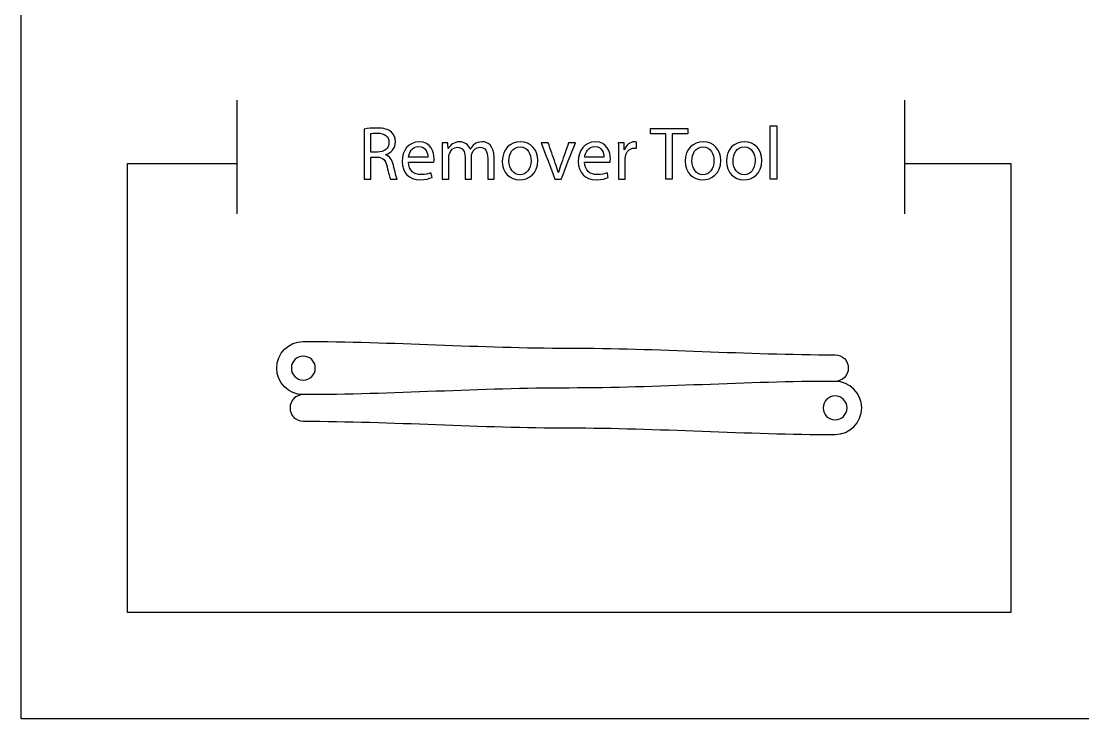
# Model space of a CAD drawing. Extents: x 0 to 1000, y 0 to 600.
# Drawn here: x 0 to 199.7, y 0.1 to 131.2 of the extents above; entities that cross this region are included whole.
import ezdxf

# ---------------------------------------------------------------- set-up
doc = ezdxf.new("R2010")
doc.units = 0
doc.header["$MEASUREMENT"] = 0
doc.layers.add('DEFAULT', color=7, linetype='CONTINUOUS')

msp = doc.modelspace()

# ---------------------------------------------------------------- linework, layer by layer
at = {"layer": 'DEFAULT', "color": 250}
for points in [[(1000.05, 0.05), (0.05, 0.05), (0.05, 600.05), (1000.05, 600.05)], [(121.25, 110.02), (118.36, 110.02), (118.36, 111.06), (125.4, 111.06), (125.4, 110.02), (122.49, 110.02), (122.49, 101.55), (121.25, 101.55)], [(140.91, 111.57), (142.15, 111.57), (142.15, 101.55), (140.91, 101.55)]]:
    msp.add_lwpolyline(points, close=True, dxfattribs=at)
for points in [[(40.57, 116.4), (40.57, 94.99)], [(166.14, 116.4), (166.14, 94.99)], [(166.14, 104.45), (186.14, 104.45), (186.14, 20.05), (20.05, 20.05), (20.05, 104.45), (40.56, 104.45)]]:
    msp.add_lwpolyline(points, dxfattribs=at)
for points, knots in [([(64.57, 110.94), (65.19, 111.06), (66.08, 111.13), (66.92, 111.13), (68.24, 111.13), (69.08, 110.89), (69.68, 110.36), (70.16, 109.93), (70.42, 109.29), (70.42, 108.55), (70.42, 107.3), (69.63, 106.46), (68.63, 106.13), (68.63, 106.11), (68.63, 106.1), (68.63, 106.08), (69.37, 105.83), (69.8, 105.15), (70.03, 104.16), (70.34, 102.84), (70.57, 101.92), (70.76, 101.55), (70.34, 101.55), (69.92, 101.55), (69.49, 101.55), (69.34, 101.82), (69.13, 102.64), (68.86, 103.83), (68.58, 105.14), (68.07, 105.63), (66.95, 105.67), (66.57, 105.67), (66.18, 105.67), (65.8, 105.67), (65.8, 104.3), (65.8, 102.93), (65.8, 101.55), (65.39, 101.55), (64.98, 101.55), (64.57, 101.55), (64.57, 104.68), (64.57, 107.81), (64.57, 110.94)], [26.595, 26.595, 26.595, 26.595, 27.595, 27.595, 27.595, 28.595, 28.595, 28.595, 29.595, 29.595, 29.595, 30.595, 30.595, 30.595, 30.715, 30.715, 30.715, 31.715, 31.715, 31.715, 32.715, 32.715, 32.715, 36.315, 36.315, 36.315, 37.315, 37.315, 37.315, 38.315, 38.315, 38.315, 41.594, 41.594, 41.594, 53.271, 53.271, 53.271, 56.75, 56.75, 56.75, 83.345, 83.345, 83.345, 83.345]), ([(65.8, 106.61), (66.21, 106.61), (66.63, 106.61), (67.05, 106.61), (68.36, 106.61), (69.2, 107.32), (69.2, 108.41), (69.2, 109.64), (68.31, 110.17), (67.01, 110.19), (66.42, 110.19), (65.99, 110.13), (65.8, 110.08), (65.8, 108.92), (65.8, 107.76), (65.8, 106.61)], [9.839, 9.839, 9.839, 9.839, 13.398, 13.398, 13.398, 14.398, 14.398, 14.398, 15.398, 15.398, 15.398, 16.398, 16.398, 16.398, 26.237, 26.237, 26.237, 26.237]), ([(72.87, 104.74), (72.89, 103.06), (73.97, 102.37), (75.21, 102.37), (76.1, 102.37), (76.63, 102.53), (77.1, 102.73), (77.17, 102.43), (77.24, 102.13), (77.31, 101.84), (76.87, 101.64), (76.12, 101.41), (75.04, 101.41), (72.94, 101.41), (71.68, 102.8), (71.68, 104.86), (71.68, 106.92), (72.89, 108.54), (74.88, 108.54), (77.11, 108.54), (77.7, 106.58), (77.7, 105.32), (77.7, 105.07), (77.68, 104.87), (77.66, 104.74), (76.06, 104.74), (74.46, 104.74), (72.87, 104.74)], [13.598, 13.598, 13.598, 13.598, 14.598, 14.598, 14.598, 15.598, 15.598, 15.598, 18.188444, 18.188444, 18.188444, 19.188444, 19.188444, 19.188444, 20.188444, 20.188444, 20.188444, 21.188444, 21.188444, 21.188444, 22.188444, 22.188444, 22.188444, 23.188444, 23.188444, 23.188444, 36.786444, 36.786444, 36.786444, 36.786444]), ([(79.24, 106.53), (79.24, 107.24), (79.23, 107.82), (79.19, 108.38), (79.55, 108.38), (79.91, 108.38), (80.27, 108.38), (80.29, 108.02), (80.31, 107.65), (80.33, 107.28), (80.34, 107.28), (80.36, 107.28), (80.37, 107.28), (80.75, 107.93), (81.39, 108.54), (82.52, 108.54), (83.45, 108.54), (84.15, 107.97), (84.45, 107.17), (84.46, 107.17), (84.47, 107.17), (84.48, 107.17), (84.69, 107.55), (84.96, 107.85), (85.24, 108.06), (85.65, 108.37), (86.1, 108.54), (86.75, 108.54), (87.65, 108.54), (88.99, 107.95), (88.99, 105.58), (88.99, 104.23), (88.99, 102.89), (88.99, 101.55), (88.59, 101.55), (88.18, 101.55), (87.78, 101.55), (87.78, 102.84), (87.78, 104.13), (87.78, 105.42), (87.78, 106.73), (87.3, 107.52), (86.3, 107.52), (85.59, 107.52), (85.04, 107), (84.83, 106.39), (84.77, 106.22), (84.73, 106), (84.73, 105.77), (84.73, 104.37), (84.73, 102.96), (84.73, 101.55), (84.33, 101.55), (83.92, 101.55), (83.52, 101.55), (83.52, 102.92), (83.52, 104.28), (83.52, 105.65), (83.52, 106.73), (83.04, 107.52), (82.09, 107.52), (81.32, 107.52), (80.75, 106.9), (80.56, 106.28), (80.49, 106.1), (80.46, 105.89), (80.46, 105.67), (80.46, 104.3), (80.46, 102.93), (80.46, 101.55), (80.05, 101.55), (79.65, 101.55), (79.24, 101.55), (79.24, 103.21), (79.24, 104.87), (79.24, 106.53)], [14.117, 14.117, 14.117, 14.117, 15.117, 15.117, 15.117, 18.196, 18.196, 18.196, 21.319153, 21.319153, 21.319153, 21.439153, 21.439153, 21.439153, 22.439153, 22.439153, 22.439153, 23.439153, 23.439153, 23.439153, 23.518153, 23.518153, 23.518153, 24.518153, 24.518153, 24.518153, 25.518153, 25.518153, 25.518153, 26.518153, 26.518153, 26.518153, 37.916153, 37.916153, 37.916153, 41.355153, 41.355153, 41.355153, 52.313153, 52.313153, 52.313153, 53.313153, 53.313153, 53.313153, 54.313153, 54.313153, 54.313153, 55.313153, 55.313153, 55.313153, 67.271153, 67.271153, 67.271153, 70.711153, 70.711153, 70.711153, 82.308153, 82.308153, 82.308153, 83.308153, 83.308153, 83.308153, 84.308153, 84.308153, 84.308153, 85.308153, 85.308153, 85.308153, 96.986153, 96.986153, 96.986153, 100.425153, 100.425153, 100.425153, 114.542153, 114.542153, 114.542153, 114.542153]), ([(97.19, 105.02), (97.19, 102.5), (95.44, 101.4), (93.79, 101.4), (91.94, 101.4), (90.52, 102.75), (90.52, 104.91), (90.52, 107.2), (92.01, 108.54), (93.91, 108.54), (95.87, 108.54), (97.19, 107.11), (97.19, 105.02)], [1, 1, 1, 1, 2, 2, 2, 3, 3, 3, 4, 4, 4, 5, 5, 5, 5]), ([(99.14, 108.38), (99.59, 107.1), (100.03, 105.82), (100.48, 104.55), (100.71, 103.92), (100.89, 103.36), (101.03, 102.8), (101.05, 102.8), (101.06, 102.8), (101.07, 102.8), (101.23, 103.36), (101.43, 103.92), (101.65, 104.55), (102.09, 105.82), (102.54, 107.1), (102.98, 108.38), (103.41, 108.38), (103.84, 108.38), (104.28, 108.38), (103.38, 106.11), (102.49, 103.83), (101.6, 101.55), (101.2, 101.55), (100.81, 101.55), (100.41, 101.55), (99.55, 103.83), (98.68, 106.11), (97.81, 108.38), (98.26, 108.38), (98.7, 108.38), (99.14, 108.38)], [0, 0, 0, 0, 11.522295, 11.522295, 11.522295, 12.522295, 12.522295, 12.522295, 12.642295, 12.642295, 12.642295, 13.642295, 13.642295, 13.642295, 25.151464, 25.151464, 25.151464, 28.831464, 28.831464, 28.831464, 49.625683, 49.625683, 49.625683, 52.984683, 52.984683, 52.984683, 73.692401, 73.692401, 73.692401, 77.451401, 77.451401, 77.451401, 77.451401]), ([(106, 104.74), (106.03, 103.06), (107.1, 102.37), (108.34, 102.37), (109.23, 102.37), (109.77, 102.53), (110.23, 102.73), (110.3, 102.43), (110.37, 102.13), (110.44, 101.84), (110.01, 101.64), (109.26, 101.41), (108.17, 101.41), (106.07, 101.41), (104.81, 102.8), (104.81, 104.86), (104.81, 106.92), (106.03, 108.54), (108.02, 108.54), (110.25, 108.54), (110.84, 106.58), (110.84, 105.32), (110.84, 105.07), (110.81, 104.87), (110.8, 104.74), (109.2, 104.74), (107.6, 104.74), (106, 104.74)], [13.598, 13.598, 13.598, 13.598, 14.598, 14.598, 14.598, 15.598, 15.598, 15.598, 18.188444, 18.188444, 18.188444, 19.188444, 19.188444, 19.188444, 20.188444, 20.188444, 20.188444, 21.188444, 21.188444, 21.188444, 22.188444, 22.188444, 22.188444, 23.188444, 23.188444, 23.188444, 36.786444, 36.786444, 36.786444, 36.786444]), ([(112.38, 106.25), (112.38, 107.06), (112.36, 107.75), (112.32, 108.38), (112.68, 108.38), (113.04, 108.38), (113.41, 108.38), (113.42, 107.94), (113.44, 107.49), (113.45, 107.04), (113.47, 107.04), (113.49, 107.04), (113.51, 107.04), (113.82, 107.96), (114.56, 108.54), (115.4, 108.54), (115.54, 108.54), (115.64, 108.52), (115.75, 108.5), (115.75, 108.11), (115.75, 107.72), (115.75, 107.32), (115.62, 107.35), (115.49, 107.37), (115.33, 107.37), (114.45, 107.37), (113.83, 106.7), (113.66, 105.77), (113.63, 105.6), (113.6, 105.41), (113.6, 105.19), (113.6, 103.98), (113.6, 102.77), (113.6, 101.55), (113.2, 101.55), (112.79, 101.55), (112.38, 101.55), (112.38, 103.12), (112.38, 104.69), (112.38, 106.25)], [13.317, 13.317, 13.317, 13.317, 14.317, 14.317, 14.317, 17.396, 17.396, 17.396, 21.196926, 21.196926, 21.196926, 21.356926, 21.356926, 21.356926, 22.356926, 22.356926, 22.356926, 23.356926, 23.356926, 23.356926, 26.675926, 26.675926, 26.675926, 27.675926, 27.675926, 27.675926, 28.675926, 28.675926, 28.675926, 29.675926, 29.675926, 29.675926, 39.993926, 39.993926, 39.993926, 43.472926, 43.472926, 43.472926, 56.789926, 56.789926, 56.789926, 56.789926]), ([(131.6, 105.02), (131.6, 102.5), (129.85, 101.4), (128.19, 101.4), (126.35, 101.4), (124.92, 102.75), (124.92, 104.91), (124.92, 107.2), (126.42, 108.54), (128.31, 108.54), (130.27, 108.54), (131.6, 107.11), (131.6, 105.02)], [1, 1, 1, 1, 2, 2, 2, 3, 3, 3, 4, 4, 4, 5, 5, 5, 5]), ([(139.34, 105.02), (139.34, 102.5), (137.59, 101.4), (135.94, 101.4), (134.09, 101.4), (132.67, 102.75), (132.67, 104.91), (132.67, 107.2), (134.16, 108.54), (136.05, 108.54), (138.02, 108.54), (139.34, 107.11), (139.34, 105.02)], [1, 1, 1, 1, 2, 2, 2, 3, 3, 3, 4, 4, 4, 5, 5, 5, 5]), ([(76.51, 105.63), (76.52, 106.42), (76.18, 107.65), (74.78, 107.65), (73.53, 107.65), (72.98, 106.49), (72.88, 105.63), (74.09, 105.63), (75.3, 105.63), (76.51, 105.63)], [10.278, 10.278, 10.278, 10.278, 11.278, 11.278, 11.278, 12.278, 12.278, 12.278, 22.556, 22.556, 22.556, 22.556]), ([(91.77, 104.95), (91.77, 103.46), (92.64, 102.33), (93.85, 102.33), (95.03, 102.33), (95.92, 103.44), (95.92, 104.98), (95.92, 106.14), (95.34, 107.61), (93.88, 107.61), (92.41, 107.61), (91.77, 106.25), (91.77, 104.95)], [0, 0, 0, 0, 1, 1, 1, 2, 2, 2, 3, 3, 3, 4, 4, 4, 4]), ([(109.64, 105.63), (109.65, 106.42), (109.31, 107.65), (107.92, 107.65), (106.66, 107.65), (106.11, 106.49), (106.01, 105.63), (107.22, 105.63), (108.43, 105.63), (109.64, 105.63)], [10.278, 10.278, 10.278, 10.278, 11.278, 11.278, 11.278, 12.278, 12.278, 12.278, 22.556, 22.556, 22.556, 22.556]), ([(126.18, 104.95), (126.18, 103.46), (127.04, 102.33), (128.25, 102.33), (129.44, 102.33), (130.33, 103.44), (130.33, 104.98), (130.33, 106.14), (129.75, 107.61), (128.28, 107.61), (126.81, 107.61), (126.18, 106.25), (126.18, 104.95)], [0, 0, 0, 0, 1, 1, 1, 2, 2, 2, 3, 3, 3, 4, 4, 4, 4]), ([(133.92, 104.95), (133.92, 103.46), (134.78, 102.33), (136, 102.33), (137.18, 102.33), (138.07, 103.44), (138.07, 104.98), (138.07, 106.14), (137.49, 107.61), (136.03, 107.61), (134.56, 107.61), (133.92, 106.25), (133.92, 104.95)], [0, 0, 0, 0, 1, 1, 1, 2, 2, 2, 3, 3, 3, 4, 4, 4, 4]), ([(50.85, 66), (50.85, 67.24), (51.85, 68.25), (53.1, 68.25), (54.34, 68.25), (55.35, 67.24), (55.35, 66), (55.35, 64.76), (54.34, 63.75), (53.1, 63.75), (51.85, 63.75), (50.85, 64.76), (50.85, 66)], [0, 0, 0, 0, 1, 1, 1, 2, 2, 2, 3, 3, 3, 4, 4, 4, 4]), ([(150.85, 58.5), (150.85, 59.74), (151.85, 60.75), (153.1, 60.75), (154.34, 60.75), (155.35, 59.74), (155.35, 58.5), (155.35, 57.26), (154.34, 56.25), (153.1, 56.25), (151.85, 56.25), (150.85, 57.26), (150.85, 58.5)], [0, 0, 0, 0, 1, 1, 1, 2, 2, 2, 3, 3, 3, 4, 4, 4, 4])]:
    msp.add_open_spline(points, degree=3, knots=knots, dxfattribs=at)
at = {"layer": 'DEFAULT', "color": 1}
for points, knots in [([(53.1, 61), (50.33, 61), (48.1, 63.24), (48.1, 66), (48.1, 68.76), (50.33, 71), (53.1, 71), (69.76, 71), (86.43, 69.75), (103.09, 69.75), (119.76, 69.75), (136.43, 68.5), (153.1, 68.5), (154.48, 68.5), (155.59, 67.38), (155.59, 66), (155.59, 64.62), (154.48, 63.5), (153.1, 63.5)], [0, 0, 0, 0, 1, 1, 1, 2, 2, 2, 3, 3, 3, 4, 4, 4, 5, 5, 5, 6, 6, 6, 6]), ([(50.6, 58.5), (50.6, 59.88), (51.72, 61), (53.1, 61), (69.76, 61), (86.43, 62.25), (103.1, 62.25), (119.76, 62.25), (136.43, 63.5), (153.1, 63.5), (155.86, 63.5), (158.1, 61.26), (158.1, 58.5), (158.1, 55.74), (155.86, 53.5), (153.1, 53.5), (136.43, 53.5), (119.76, 54.75), (103.1, 54.75), (86.43, 54.75), (69.76, 56), (53.1, 56), (51.72, 56), (50.6, 57.12), (50.6, 58.5)], [0, 0, 0, 0, 1, 1, 1, 2, 2, 2, 3, 3, 3, 4, 4, 4, 5, 5, 5, 6, 6, 6, 7, 7, 7, 8, 8, 8, 8])]:
    msp.add_open_spline(points, degree=3, knots=knots, dxfattribs=at)

doc.saveas('drawing.dxf')
